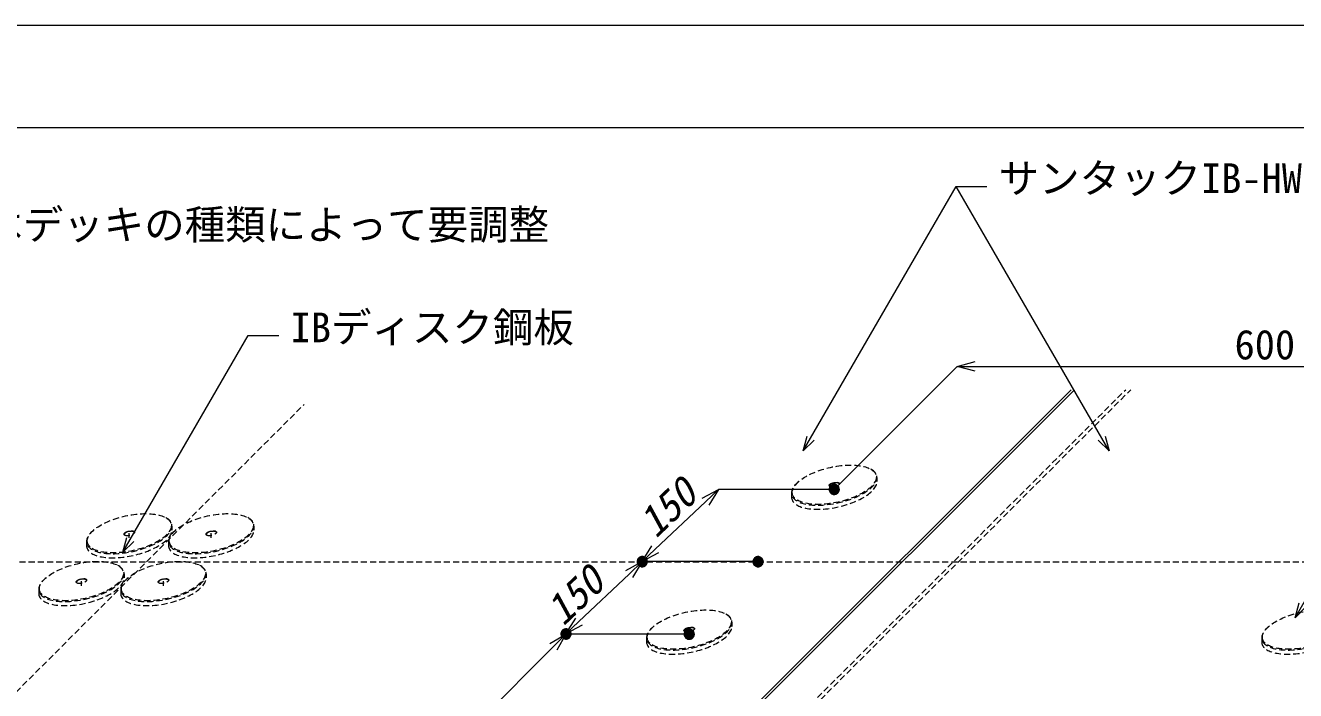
# Model space of a CAD drawing. Units: millimetres, scale not verified. Extents: x -840 to 840, y -594 to 594.
# Drawn here: x -275.1 to 220.4, y 334.2 to 594 of the extents above; entities that cross this region are included whole.
import ezdxf
from ezdxf.enums import TextEntityAlignment as Align

# ---------------------------------------------------------------- set-up
doc = ezdxf.new("R2010")
doc.units = ezdxf.units.MM
doc.header["$LTSCALE"] = 2
doc.linetypes.add('CHAIN1', pattern=[8, 5, -1, 1, -1])
doc.linetypes.add('DASHED1', pattern=[1.8, 1.2, -0.6])
for name, color, linetype, lineweight in [('0-0_輪郭線', 2, 'Continuous', 9), ('0-1_図面枠', 7, 'Continuous', 9), ('0-2_断熱材', 5, 'Continuous', 9), ('0-4_寸法線', 7, 'Continuous', 9), ('0-5_タイトル文字', 5, 'Continuous', 9), ('0-6_基準線(IBｼｰﾄ)', 7, 'Continuous', 9), ('0-7_部材(積層鋼板)', 134, 'DASHED1', 9), ('0-9_中心線', 2, 'CHAIN1', 9), ('0-B_Defpoints', 7, 'Continuous', 9), ('1-0_IBリキッド', 7, 'Continuous', 9)]:
    doc.layers.add(name, color=color, linetype=linetype, lineweight=lineweight)
doc.styles.add('ＭＳ ゴシック', font='')
doc.styles.get('ＭＳ ゴシック').set_extended_font_data('MS Gothic')

# ---------------------------------------------------------------- blocks, each defined once
blk = doc.blocks.new('_Open30')
at = {"layer": '0-4_寸法線'}
blk.add_line((0, 0), (-2, 0), dxfattribs=at)
blk.add_lwpolyline([(-2, 0.5359), (0, 0), (-2, -0.5359)], dxfattribs=at)

msp = doc.modelspace()

# ---------------------------------------------------------------- linework, layer by layer
at = {"layer": '0-0_輪郭線'}
msp.add_lwpolyline([(800, 554), (-800, 554), (-800, -554), (800, -554)], close=True, dxfattribs=at)
at = {"layer": '0-1_図面枠'}
msp.add_lwpolyline([(840, -594), (840, 594), (-840, 594), (-840, -594)], close=True, dxfattribs=at)
at = {"layer": '0-2_断熱材', "color": 134, "linetype": 'DASHED1'}
for p, q in [((-533.323, 79.032), (-166.375, 445.98)), ((-389.07, 384.502), (671.597, 384.502))]:
    msp.add_line(p, q, dxfattribs=at)
at = {"layer": '0-4_寸法線'}
for p, q in [((28.372, 427.787), (88.015, 531.095)), ((88.015, 531.095), (100.015, 531.095)), ((147.661, 427.787), (88.015, 531.095)), ((41.931, 414.286), (88.431, 460.786)), ((95.431, 460.786), (321.431, 460.786)), ((38.253, 412.786), (-4.734, 412.786)), ((-9.808, 407.965), (-29.382, 389.368)), ((8.53, 384.546), (-34.492, 384.546)), ((8.53, 384.546), (-34.457, 384.546)), ((-39.567, 379.725), (-59.141, 361.128)), ((-18.26, 356.218), (-64.216, 356.218)), ((-69.167, 351.27), (-229.094, 191.477))]:
    msp.add_line(p, q, dxfattribs=at)
for points in [[(-237.057, 388.202), (-188.191, 472.84), (-176.191, 472.84)], [(32.614, 432.03), (28.372, 427.787), (29.924, 433.583)], [(146.108, 433.583), (147.661, 427.787), (143.418, 432.03)], [(220.242, 362.659), (261.741, 434.539), (273.741, 434.539)], [(-232.814, 392.444), (-237.057, 388.202), (-235.504, 393.997)], [(224.484, 366.902), (220.242, 362.659), (221.795, 368.455)]]:
    msp.add_lwpolyline(points, dxfattribs=at)
at = {"layer": '0-6_基準線(IBｼｰﾄ)'}
msp.add_line((-103.766, 213.806), (134.146, 451.718), dxfattribs=at)
at = {"layer": '0-6_基準線(IBｼｰﾄ)', "color": 134, "linetype": 'DASHED1'}
for p, q in [((-85.766, 211.806), (154.146, 451.718)), ((-84.498, 211.074), (156.146, 451.718))]:
    msp.add_line(p, q, dxfattribs=at)
at = {"layer": '0-7_部材(積層鋼板)'}
for p, q in [((57.083, 417.419), (57.083, 415.819)), ((23.779, 411.353), (23.779, 409.753)), ((-217.942, 398.469), (-217.942, 396.869)), ((-185.942, 398.469), (-185.942, 396.869)), ((-251.247, 392.403), (-251.247, 390.803)), ((-219.247, 392.403), (-219.247, 390.803)), ((-236.61, 379.801), (-236.61, 378.201)), ((-204.61, 379.801), (-204.61, 378.201)), ((-269.915, 373.735), (-269.915, 372.135)), ((-237.915, 373.735), (-237.915, 372.135)), ((0.515, 360.85), (0.515, 359.25)), ((-32.79, 354.785), (-32.79, 353.185)), ((207.21, 354.785), (207.21, 353.185))]:
    msp.add_line(p, q, dxfattribs=at)
for centre, major_axis in [((40.431, 414.586), (-16.328, -3.62)), ((40.431, 414.586), (-2.041, -0.452)), ((-234.595, 395.636), (-16.328, -3.62)), ((-202.595, 395.636), (-16.328, -3.62)), ((-234.595, 395.636), (-2.041, -0.452)), ((-202.595, 395.636), (-2.041, -0.452)), ((-253.262, 376.968), (-16.328, -3.62)), ((-221.262, 376.968), (-16.328, -3.62)), ((-253.262, 376.968), (-2.041, -0.452)), ((-221.262, 376.968), (-2.041, -0.452)), ((-16.138, 358.018), (-16.328, -3.62)), ((223.862, 358.018), (-16.328, -3.62)), ((-16.138, 358.018), (-2.041, -0.452))]:
    msp.add_ellipse(centre, major_axis=major_axis, ratio=0.414214, dxfattribs=at)
for centre, major_axis, start_param, end_param in [((40.431, 414.386), (-16.583, -3.676), 5.5951713, 9.9296477), ((40.431, 412.786), (-16.583, -3.676), 6.1916132, 9.3332058), ((40.431, 414.386), (-2.041, -0.452), 3.1415927, 6.078148), ((-234.595, 395.436), (-16.583, -3.676), 5.5951713, 9.9296477), ((-202.595, 395.436), (-16.583, -3.676), 5.5951713, 9.9296477), ((-234.595, 393.836), (-16.583, -3.676), 6.1916132, 9.3332058), ((-234.595, 395.436), (-2.041, -0.452), 3.1415927, 6.078148), ((-202.595, 393.836), (-16.583, -3.676), 6.1916132, 9.3332058), ((-202.595, 395.436), (-2.041, -0.452), 3.1415927, 6.078148), ((-253.262, 376.768), (-16.583, -3.676), 5.5951713, 9.9296477), ((-221.262, 376.768), (-16.583, -3.676), 5.5951713, 9.9296477), ((-253.262, 375.168), (-16.583, -3.676), 6.1916132, 9.3332058), ((-253.262, 376.768), (-2.041, -0.452), 3.1415927, 6.078148), ((-221.262, 375.168), (-16.583, -3.676), 6.1916132, 9.3332058), ((-221.262, 376.768), (-2.041, -0.452), 3.1415927, 6.078148), ((-16.138, 357.818), (-16.583, -3.676), 5.5951713, 9.9296477), ((223.862, 357.818), (-16.583, -3.676), 5.5951713, 9.9296477), ((-16.138, 356.218), (-16.583, -3.676), 6.1916132, 9.3332058), ((-16.138, 357.818), (-2.041, -0.452), 3.1415927, 6.078148), ((223.862, 356.218), (-16.583, -3.676), 6.1916132, 9.3332058)]:
    msp.add_ellipse(centre, major_axis=major_axis, ratio=0.414214, start_param=start_param, end_param=end_param, dxfattribs=at)
at = {"layer": '0-9_中心線'}
for p, q in [((40.431, 412.786), (40.431, 414.586)), ((-234.595, 393.836), (-234.595, 395.636)), ((-202.595, 393.836), (-202.595, 395.636)), ((-253.262, 375.168), (-253.262, 376.968)), ((-221.262, 375.168), (-221.262, 376.968)), ((-16.138, 356.218), (-16.138, 358.018))]:
    msp.add_line(p, q, dxfattribs=at)
at = {"layer": '0-B_Defpoints'}
for p, q in [((40.431, 412.986), (38.444, 412.986)), ((40.431, 412.986), (38.444, 412.986)), ((40.431, 412.586), (38.444, 412.586)), ((40.431, 412.586), (38.444, 412.586)), ((40.431, 413.386), (38.524, 413.386)), ((40.431, 413.386), (38.524, 413.386)), ((40.431, 412.186), (38.527, 412.186)), ((40.431, 412.186), (38.527, 412.186)), ((40.431, 411.786), (38.702, 411.786)), ((40.431, 411.786), (38.702, 411.786)), ((40.431, 413.786), (38.703, 413.786)), ((40.431, 413.786), (38.703, 413.786)), ((40.431, 411.386), (39.006, 411.386)), ((40.431, 411.386), (39.006, 411.386)), ((40.431, 414.186), (39.008, 414.186)), ((40.431, 414.186), (39.008, 414.186)), ((40.431, 414.586), (39.568, 414.586)), ((40.431, 414.586), (39.568, 414.586)), ((41.3, 414.586), (40.431, 414.586)), ((41.3, 414.586), (40.431, 414.586)), ((41.856, 414.186), (40.431, 414.186)), ((41.856, 414.186), (40.431, 414.186)), ((42.16, 413.786), (40.431, 413.786)), ((42.16, 413.786), (40.431, 413.786)), ((42.335, 413.386), (40.431, 413.386)), ((42.335, 413.386), (40.431, 413.386)), ((42.418, 412.986), (40.431, 412.986)), ((42.418, 412.986), (40.431, 412.986)), ((42.418, 412.586), (40.431, 412.586)), ((42.418, 412.586), (40.431, 412.586)), ((42.338, 412.186), (40.431, 412.186)), ((42.338, 412.186), (40.431, 412.186)), ((42.159, 411.786), (40.431, 411.786)), ((42.159, 411.786), (40.431, 411.786)), ((41.855, 411.386), (40.431, 411.386)), ((41.855, 411.386), (40.431, 411.386)), ((40.431, 410.986), (39.562, 410.986)), ((40.431, 410.986), (39.562, 410.986)), ((41.294, 410.986), (40.431, 410.986)), ((41.294, 410.986), (40.431, 410.986)), ((-34.457, 384.346), (-36.445, 384.346)), ((-34.457, 384.746), (-36.444, 384.746)), ((-34.457, 385.146), (-36.364, 385.146)), ((-34.457, 383.946), (-36.361, 383.946)), ((-34.457, 383.546), (-36.187, 383.546)), ((-34.457, 385.546), (-36.185, 385.546)), ((-34.457, 383.146), (-35.882, 383.146)), ((-34.457, 385.946), (-35.881, 385.946)), ((-34.457, 382.746), (-35.326, 382.746)), ((-34.457, 386.346), (-35.32, 386.346)), ((-33.588, 386.346), (-34.457, 386.346)), ((-33.032, 385.946), (-34.457, 385.946)), ((-32.728, 385.546), (-34.457, 385.546)), ((-32.553, 385.146), (-34.457, 385.146)), ((-32.47, 384.746), (-34.457, 384.746)), ((-32.471, 384.346), (-34.457, 384.346)), ((-32.55, 383.946), (-34.457, 383.946)), ((-32.729, 383.546), (-34.457, 383.546)), ((-33.034, 383.146), (-34.457, 383.146)), ((-33.594, 382.746), (-34.457, 382.746)), ((10.707, 384.346), (8.72, 384.346)), ((10.707, 384.346), (8.72, 384.346)), ((10.707, 384.746), (8.721, 384.746)), ((10.707, 384.746), (8.721, 384.746)), ((10.707, 385.146), (8.801, 385.146)), ((10.707, 385.146), (8.801, 385.146)), ((10.707, 383.946), (8.804, 383.946)), ((10.707, 383.946), (8.804, 383.946)), ((10.707, 383.546), (8.978, 383.546)), ((10.707, 383.546), (8.978, 383.546)), ((10.707, 385.546), (8.979, 385.546)), ((10.707, 385.546), (8.979, 385.546)), ((10.707, 383.146), (9.282, 383.146)), ((10.707, 383.146), (9.282, 383.146)), ((10.707, 385.946), (9.284, 385.946)), ((10.707, 385.946), (9.284, 385.946)), ((10.707, 382.746), (9.838, 382.746)), ((10.707, 382.746), (9.838, 382.746)), ((10.707, 386.346), (9.845, 386.346)), ((10.707, 386.346), (9.845, 386.346)), ((11.576, 386.346), (10.707, 386.346)), ((11.576, 386.346), (10.707, 386.346)), ((12.132, 385.946), (10.707, 385.946)), ((12.132, 385.946), (10.707, 385.946)), ((12.437, 385.546), (10.707, 385.546)), ((12.437, 385.546), (10.707, 385.546)), ((12.611, 385.146), (10.707, 385.146)), ((12.611, 385.146), (10.707, 385.146)), ((12.695, 384.746), (10.707, 384.746)), ((12.695, 384.746), (10.707, 384.746)), ((12.694, 384.346), (10.707, 384.346)), ((12.694, 384.346), (10.707, 384.346)), ((12.614, 383.946), (10.707, 383.946)), ((12.614, 383.946), (10.707, 383.946)), ((12.435, 383.546), (10.707, 383.546)), ((12.435, 383.546), (10.707, 383.546)), ((12.131, 383.146), (10.707, 383.146)), ((12.131, 383.146), (10.707, 383.146)), ((11.57, 382.746), (10.707, 382.746)), ((11.57, 382.746), (10.707, 382.746)), ((-64.216, 356.906), (-66.122, 356.906)), ((-64.216, 357.306), (-65.944, 357.306)), ((-64.216, 357.706), (-65.639, 357.706)), ((-64.216, 358.106), (-65.078, 358.106)), ((-63.347, 358.106), (-64.216, 358.106)), ((-62.791, 357.706), (-64.216, 357.706)), ((-62.486, 357.306), (-64.216, 357.306)), ((-62.312, 356.906), (-64.216, 356.906)), ((-16.138, 356.818), (-18.044, 356.818)), ((-16.138, 357.218), (-17.866, 357.218)), ((-16.138, 357.618), (-17.561, 357.618)), ((-16.138, 358.018), (-17, 358.018)), ((-15.268, 358.018), (-16.138, 358.018)), ((-14.713, 357.618), (-16.138, 357.618)), ((-14.408, 357.218), (-16.138, 357.218)), ((-14.234, 356.818), (-16.138, 356.818)), ((-64.216, 356.106), (-66.203, 356.106)), ((-64.216, 356.506), (-66.202, 356.506)), ((-64.216, 355.706), (-66.119, 355.706)), ((-64.216, 355.306), (-65.945, 355.306)), ((-64.216, 354.906), (-65.641, 354.906)), ((-64.216, 354.506), (-65.085, 354.506)), ((-62.228, 356.506), (-64.216, 356.506)), ((-62.229, 356.106), (-64.216, 356.106)), ((-62.309, 355.706), (-64.216, 355.706)), ((-62.488, 355.306), (-64.216, 355.306)), ((-62.792, 354.906), (-64.216, 354.906)), ((-63.353, 354.506), (-64.216, 354.506)), ((-16.138, 356.018), (-18.125, 356.018)), ((-16.138, 356.418), (-18.124, 356.418)), ((-16.138, 355.618), (-18.041, 355.618)), ((-16.138, 355.218), (-17.867, 355.218)), ((-16.138, 354.818), (-17.563, 354.818)), ((-16.138, 354.418), (-17.007, 354.418)), ((-14.15, 356.418), (-16.138, 356.418)), ((-14.151, 356.018), (-16.138, 356.018)), ((-14.231, 355.618), (-16.138, 355.618)), ((-14.409, 355.218), (-16.138, 355.218)), ((-14.714, 354.818), (-16.138, 354.818)), ((-15.275, 354.418), (-16.138, 354.418))]:
    msp.add_line(p, q, dxfattribs=at)
for points in [[(40.431, 414.786), (40.18, 414.77), (39.934, 414.723), (39.695, 414.646), (39.468, 414.539), (39.255, 414.404), (39.062, 414.244), (38.89, 414.061), (38.742, 413.858), (38.621, 413.638), (38.529, 413.404), (38.466, 413.161), (38.435, 412.912), (38.431, 412.786), (40.431, 412.786)], [(40.431, 414.786), (40.18, 414.77), (39.934, 414.723), (39.695, 414.646), (39.468, 414.539), (39.255, 414.404), (39.062, 414.244), (38.89, 414.061), (38.742, 413.858), (38.621, 413.638), (38.529, 413.404), (38.466, 413.161), (38.435, 412.912), (38.431, 412.786), (40.431, 412.786)], [(38.431, 412.786), (38.447, 412.536), (38.494, 412.289), (38.571, 412.05), (38.678, 411.823), (38.813, 411.611), (38.973, 411.417), (39.156, 411.245), (39.359, 411.098), (39.579, 410.977), (39.813, 410.884), (40.056, 410.822), (40.305, 410.79), (40.431, 410.786), (40.431, 412.786)], [(38.431, 412.786), (38.447, 412.536), (38.494, 412.289), (38.571, 412.05), (38.678, 411.823), (38.813, 411.611), (38.973, 411.417), (39.156, 411.245), (39.359, 411.098), (39.579, 410.977), (39.813, 410.884), (40.056, 410.822), (40.305, 410.79), (40.431, 410.786), (40.431, 412.786)], [(42.431, 412.786), (42.415, 413.037), (42.368, 413.284), (42.291, 413.522), (42.184, 413.75), (42.049, 413.962), (41.889, 414.155), (41.706, 414.327), (41.503, 414.475), (41.283, 414.596), (41.049, 414.688), (40.806, 414.751), (40.557, 414.782), (40.431, 414.786), (40.431, 412.786)], [(42.431, 412.786), (42.415, 413.037), (42.368, 413.284), (42.291, 413.522), (42.184, 413.75), (42.049, 413.962), (41.889, 414.155), (41.706, 414.327), (41.503, 414.475), (41.283, 414.596), (41.049, 414.688), (40.806, 414.751), (40.557, 414.782), (40.431, 414.786), (40.431, 412.786)], [(40.431, 410.786), (40.682, 410.802), (40.928, 410.849), (41.167, 410.927), (41.395, 411.034), (41.607, 411.168), (41.8, 411.328), (41.972, 411.511), (42.12, 411.715), (42.241, 411.935), (42.333, 412.168), (42.396, 412.411), (42.427, 412.661), (42.431, 412.786), (40.431, 412.786)], [(40.431, 410.786), (40.682, 410.802), (40.928, 410.849), (41.167, 410.927), (41.395, 411.034), (41.607, 411.168), (41.8, 411.328), (41.972, 411.511), (42.12, 411.715), (42.241, 411.935), (42.333, 412.168), (42.396, 412.411), (42.427, 412.661), (42.431, 412.786), (40.431, 412.786)], [(-34.457, 386.546), (-34.708, 386.53), (-34.955, 386.483), (-35.193, 386.406), (-35.421, 386.299), (-35.633, 386.164), (-35.826, 386.004), (-35.998, 385.821), (-36.146, 385.618), (-36.267, 385.398), (-36.359, 385.164), (-36.422, 384.921), (-36.453, 384.672), (-36.457, 384.546), (-34.457, 384.546)], [(-32.457, 384.546), (-32.473, 384.797), (-32.52, 385.044), (-32.598, 385.282), (-32.705, 385.51), (-32.839, 385.722), (-32.999, 385.915), (-33.182, 386.087), (-33.386, 386.235), (-33.606, 386.356), (-33.839, 386.448), (-34.082, 386.511), (-34.332, 386.542), (-34.457, 386.546), (-34.457, 384.546)], [(10.707, 386.546), (10.457, 386.53), (10.21, 386.483), (9.971, 386.406), (9.744, 386.299), (9.532, 386.164), (9.338, 386.004), (9.166, 385.821), (9.019, 385.618), (8.898, 385.398), (8.805, 385.164), (8.743, 384.921), (8.711, 384.672), (8.707, 384.546), (10.707, 384.546)], [(10.707, 386.546), (10.457, 386.53), (10.21, 386.483), (9.971, 386.406), (9.744, 386.299), (9.532, 386.164), (9.338, 386.004), (9.166, 385.821), (9.019, 385.618), (8.898, 385.398), (8.805, 385.164), (8.743, 384.921), (8.711, 384.672), (8.707, 384.546), (10.707, 384.546)], [(12.707, 384.546), (12.692, 384.797), (12.645, 385.044), (12.567, 385.282), (12.46, 385.51), (12.325, 385.722), (12.165, 385.915), (11.982, 386.087), (11.779, 386.235), (11.559, 386.356), (11.325, 386.448), (11.082, 386.511), (10.833, 386.542), (10.707, 386.546), (10.707, 384.546)], [(12.707, 384.546), (12.692, 384.797), (12.645, 385.044), (12.567, 385.282), (12.46, 385.51), (12.325, 385.722), (12.165, 385.915), (11.982, 386.087), (11.779, 386.235), (11.559, 386.356), (11.325, 386.448), (11.082, 386.511), (10.833, 386.542), (10.707, 386.546), (10.707, 384.546)], [(-36.457, 384.546), (-36.441, 384.295), (-36.394, 384.049), (-36.317, 383.81), (-36.21, 383.583), (-36.075, 383.371), (-35.915, 383.177), (-35.732, 383.005), (-35.529, 382.857), (-35.309, 382.736), (-35.075, 382.644), (-34.832, 382.582), (-34.583, 382.55), (-34.457, 382.546), (-34.457, 384.546)], [(-34.457, 382.546), (-34.207, 382.562), (-33.96, 382.609), (-33.721, 382.687), (-33.494, 382.794), (-33.282, 382.928), (-33.088, 383.088), (-32.916, 383.271), (-32.769, 383.474), (-32.648, 383.695), (-32.555, 383.928), (-32.493, 384.171), (-32.461, 384.421), (-32.457, 384.546), (-34.457, 384.546)], [(8.707, 384.546), (8.723, 384.295), (8.77, 384.049), (8.848, 383.81), (8.955, 383.583), (9.089, 383.371), (9.249, 383.177), (9.432, 383.005), (9.636, 382.857), (9.856, 382.736), (10.089, 382.644), (10.333, 382.582), (10.582, 382.55), (10.707, 382.546), (10.707, 384.546)], [(8.707, 384.546), (8.723, 384.295), (8.77, 384.049), (8.848, 383.81), (8.955, 383.583), (9.089, 383.371), (9.249, 383.177), (9.432, 383.005), (9.636, 382.857), (9.856, 382.736), (10.089, 382.644), (10.333, 382.582), (10.582, 382.55), (10.707, 382.546), (10.707, 384.546)], [(10.707, 382.546), (10.958, 382.562), (11.205, 382.609), (11.444, 382.687), (11.671, 382.794), (11.883, 382.928), (12.076, 383.088), (12.248, 383.271), (12.396, 383.474), (12.517, 383.695), (12.609, 383.928), (12.672, 384.171), (12.703, 384.421), (12.707, 384.546), (10.707, 384.546)], [(10.707, 382.546), (10.958, 382.562), (11.205, 382.609), (11.444, 382.687), (11.671, 382.794), (11.883, 382.928), (12.076, 383.088), (12.248, 383.271), (12.396, 383.474), (12.517, 383.695), (12.609, 383.928), (12.672, 384.171), (12.703, 384.421), (12.707, 384.546), (10.707, 384.546)], [(-64.216, 358.306), (-64.466, 358.29), (-64.713, 358.243), (-64.952, 358.166), (-65.179, 358.059), (-65.391, 357.924), (-65.585, 357.764), (-65.757, 357.581), (-65.904, 357.378), (-66.025, 357.158), (-66.118, 356.924), (-66.18, 356.681), (-66.212, 356.432), (-66.216, 356.306), (-64.216, 356.306)], [(-62.216, 356.306), (-62.231, 356.557), (-62.278, 356.803), (-62.356, 357.042), (-62.463, 357.27), (-62.598, 357.482), (-62.758, 357.675), (-62.941, 357.847), (-63.144, 357.995), (-63.364, 358.116), (-63.598, 358.208), (-63.841, 358.271), (-64.09, 358.302), (-64.216, 358.306), (-64.216, 356.306)], [(-16.138, 358.218), (-16.388, 358.202), (-16.635, 358.155), (-16.874, 358.077), (-17.101, 357.97), (-17.313, 357.836), (-17.507, 357.676), (-17.679, 357.493), (-17.826, 357.289), (-17.947, 357.069), (-18.04, 356.836), (-18.102, 356.592), (-18.134, 356.343), (-18.138, 356.218), (-16.138, 356.218)], [(-14.138, 356.218), (-14.153, 356.468), (-14.2, 356.715), (-14.278, 356.954), (-14.385, 357.181), (-14.519, 357.393), (-14.68, 357.587), (-14.863, 357.759), (-15.066, 357.906), (-15.286, 358.027), (-15.519, 358.12), (-15.763, 358.182), (-16.012, 358.214), (-16.138, 358.218), (-16.138, 356.218)], [(-66.216, 356.306), (-66.2, 356.055), (-66.153, 355.809), (-66.075, 355.57), (-65.968, 355.343), (-65.834, 355.13), (-65.674, 354.937), (-65.491, 354.765), (-65.287, 354.617), (-65.067, 354.496), (-64.834, 354.404), (-64.59, 354.341), (-64.341, 354.31), (-64.216, 354.306), (-64.216, 356.306)], [(-64.216, 354.306), (-63.965, 354.322), (-63.718, 354.369), (-63.479, 354.446), (-63.252, 354.553), (-63.04, 354.688), (-62.847, 354.848), (-62.675, 355.031), (-62.527, 355.234), (-62.406, 355.454), (-62.314, 355.688), (-62.251, 355.931), (-62.22, 356.18), (-62.216, 356.306), (-64.216, 356.306)], [(-18.138, 356.218), (-18.122, 355.967), (-18.075, 355.72), (-17.997, 355.481), (-17.89, 355.254), (-17.756, 355.042), (-17.595, 354.849), (-17.412, 354.677), (-17.209, 354.529), (-16.989, 354.408), (-16.756, 354.316), (-16.512, 354.253), (-16.263, 354.222), (-16.138, 354.218), (-16.138, 356.218)], [(-16.138, 354.218), (-15.887, 354.233), (-15.64, 354.281), (-15.401, 354.358), (-15.174, 354.465), (-14.962, 354.6), (-14.768, 354.76), (-14.597, 354.943), (-14.449, 355.146), (-14.328, 355.366), (-14.235, 355.6), (-14.173, 355.843), (-14.141, 356.092), (-14.138, 356.218), (-16.138, 356.218)]]:
    msp.add_lwpolyline(points, close=True, dxfattribs=at)
at = {"layer": '1-0_IBリキッド'}
msp.add_line((-105.86, 212.956), (132.902, 451.718), dxfattribs=at)

# ---------------------------------------------------------------- block references
at = {"layer": '0-4_寸法線', "xscale": 3.5, "yscale": 3.5}
for p, rotation in [((88.431, 460.786), 180), ((-4.734, 412.786), 43.53385), ((-34.457, 384.546), 223.53385), ((-34.492, 384.546), 43.53385), ((-64.216, 356.306), 223.53385), ((-64.216, 356.218), 44.97602)]:
    msp.add_blockref('_Open30', p, dxfattribs=dict(at, rotation=rotation))

# ---------------------------------------------------------------- texts
at = {"layer": '0-4_寸法線', "style": 'ＭＳ ゴシック'}
msp.add_text('600', height=11.58, dxfattribs=at).set_placement((196.611, 460.066), align=Align.BOTTOM_LEFT)
at = {"layer": '0-4_寸法線', "style": 'ＭＳ ゴシック', "oblique": 15}
for p in [(-26.858, 390.773), (-62.978, 356.488)]:
    msp.add_text('150', height=11.58, rotation=43.534, dxfattribs=at).set_placement(p, align=Align.BOTTOM_LEFT)
at = {"layer": '0-5_タイトル文字', "color": 7, "style": 'ＭＳ ゴシック'}
for s, p in [('サンタックIB-HWCシート 2.0㎜', (104.556, 525.036)), ('＊IBディスク鋼板の配置はデッキの種類によって要調整', (-465.656, 506.927)), ('IBディスク鋼板', (-171.651, 466.781))]:
    msp.add_text(s, height=11.58, dxfattribs=at).set_placement(p, align=Align.BOTTOM_LEFT)

doc.saveas('drawing.dxf')
